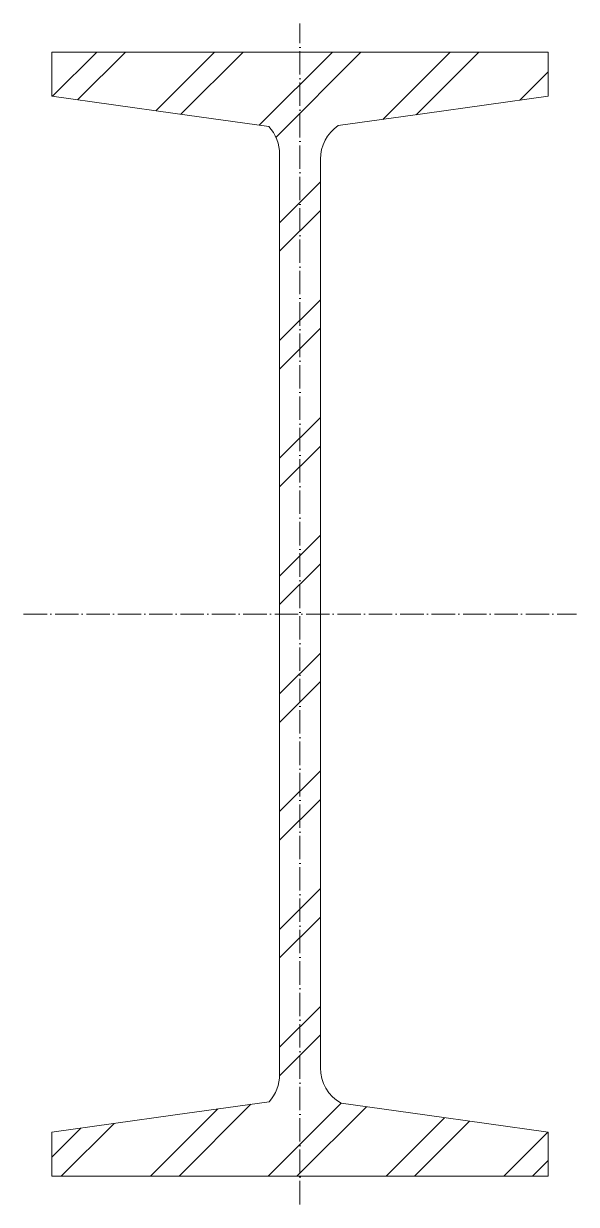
# Model space of a CAD drawing. Header units: metres. Extents: x -59 to 59, y -85 to 167.
import ezdxf

# ---------------------------------------------------------------- set-up
doc = ezdxf.new("R2010")
doc.units = ezdxf.units.M
doc.linetypes.add('MV_hartlijn_staal', pattern=[6.6, 5, -0.8, 0, -0.8])
doc.layers.add('A-DETL-GENF', color=92, linetype='Continuous', lineweight=18)

# ---------------------------------------------------------------- blocks, each defined once
blk = doc.blocks.new('28 Staalprofielen NP-profiel - NP 24-4448324-00_0 Basismaterialen')
at = {"layer": 'A-DETL-GENF', "lineweight": 13}
h = blk.add_hatch(dxfattribs=at)
h.set_pattern_fill('FP_496', color=256, style=0, pattern_type=2)
h.set_pattern_definition([(225, (-165.222, -1827.974), (12.57236, -12.57236), []), (225, (-165.222, -1847.024), (12.57236, -12.57236), [])])
h.paths.add_polyline_path([(-53, 160.68), (-53, 151.27), (-6.68, 144.79), (-5.41, 143.03), (-4.62, 141.01), (-4.35, 138.86), (-4.35, -57.58), (-4.61, -59.69), (-5.37, -61.67), (-6.59, -63.41), (-53, -69.91), (-53, -79.32), (53, -79.32), (53, -69.91), (8.78, -63.72), (7.28, -62.65), (6.04, -61.3), (5.12, -59.71), (4.54, -57.97), (4.35, -56.14), (4.35, 137.81), (4.61, 139.9), (5.36, 141.87), (6.56, 143.6), (8.14, 144.99), (53, 151.27), (53, 160.68)])
at = {"layer": 'A-DETL-GENF', "linetype": 'MV_hartlijn_staal', "lineweight": 13}
for p, q in [((0, -85.32), (0, 166.77)), ((-59, 40.66), (59, 40.66))]:
    blk.add_line(p, q, dxfattribs=at)
at = {"layer": 'A-DETL-GENF'}
for p, q in [((53, 160.68), (-53, 160.68)), ((-53, 160.68), (-53, 151.27)), ((53, 160.68), (-53, 160.68)), ((-53, 160.68), (-53, 151.27)), ((53, 151.27), (53, 160.68)), ((53, 160.68), (53, 151.27)), ((-53, 151.27), (-26.63, 147.58)), ((-53, 151.27), (-26.63, 147.58)), ((26.63, 147.58), (53, 151.27)), ((53, 151.27), (26.63, 147.58)), ((-26.63, 147.58), (-6.68, 144.79)), ((-26.63, 147.58), (-6.68, 144.79)), ((8.14, 144.99), (26.63, 147.58)), ((26.63, 147.58), (8.14, 144.99)), ((-4.35, 138.86), (-4.35, -57.58)), ((-4.35, -57.58), (-4.35, 138.86)), ((4.35, -56.14), (4.35, 137.81)), ((4.35, -56.14), (4.35, 137.81)), ((-6.59, -63.41), (-26.63, -66.22)), ((-26.63, -66.22), (-6.59, -63.41)), ((26.63, -66.22), (8.78, -63.72)), ((26.63, -66.22), (8.78, -63.72)), ((-26.63, -66.22), (-53, -69.91)), ((-53, -69.91), (-26.63, -66.22)), ((53, -69.91), (26.63, -66.22)), ((53, -69.91), (26.63, -66.22)), ((-53, -69.91), (-53, -79.32)), ((-53, -79.32), (-53, -69.91)), ((53, -79.32), (53, -69.91)), ((53, -79.32), (53, -69.91)), ((-53, -79.32), (53, -79.32)), ((53, -79.32), (-53, -79.32))]:
    blk.add_line(p, q, dxfattribs=at)
for centre, start, end in [((-13.05, 138.86), 0, 42.9364), ((-13.05, 138.86), 360, 42.9364), ((13.05, 137.81), 124.3205, 180), ((13.05, 137.81), 124.3205, 180), ((-13.05, -57.58), 317.9192, 360), ((-13.05, -57.58), 317.9192, 0), ((13.05, -56.14), 180, 240.5715), ((13.05, -56.14), 180, 240.5715)]:
    blk.add_arc(centre, 8.7, start, end, dxfattribs=at)

msp = doc.modelspace()

# ---------------------------------------------------------------- block references
msp.add_blockref('28 Staalprofielen NP-profiel - NP 24-4448324-00_0 Basismaterialen', (0, 0))

doc.saveas('drawing.dxf')
